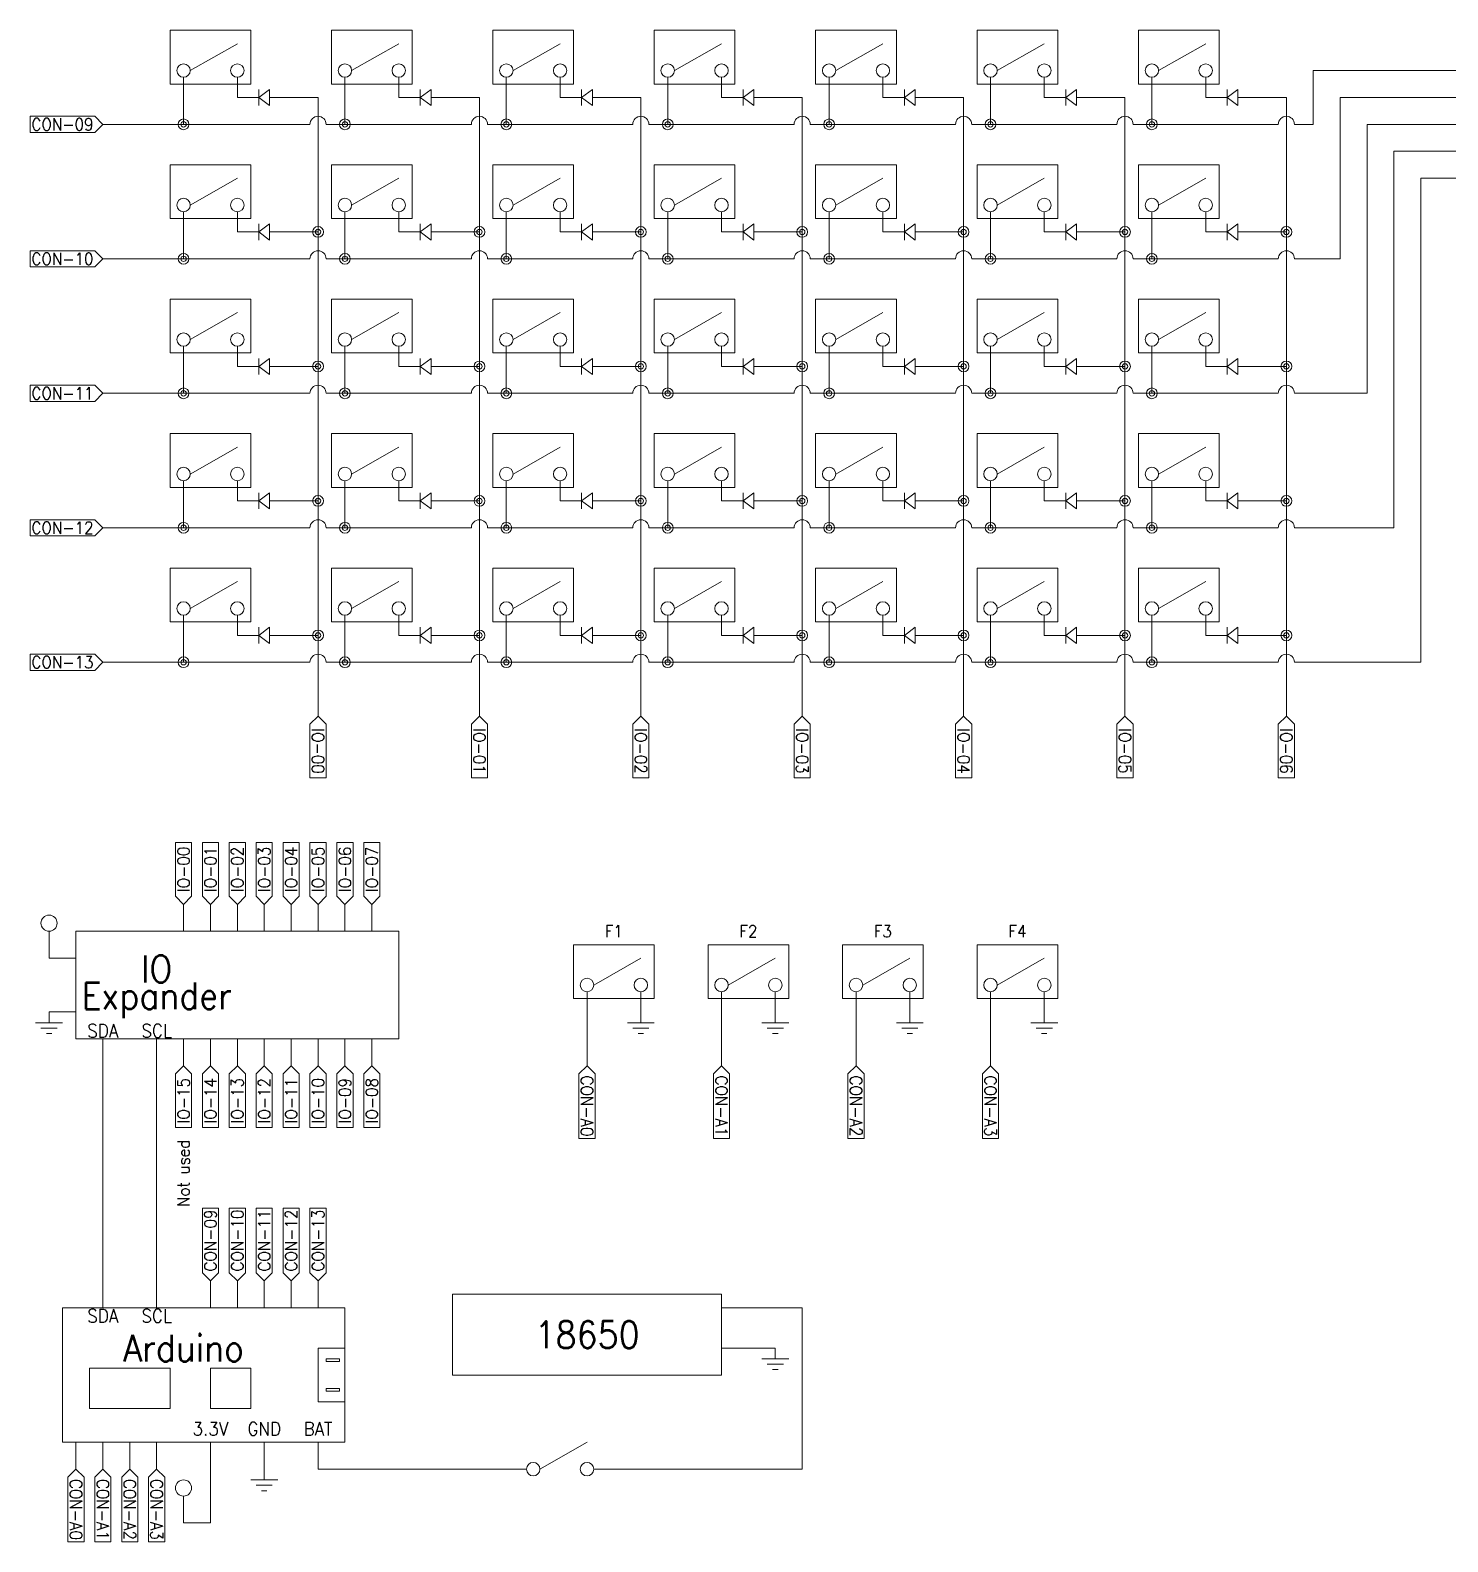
# Model space of a CAD drawing. Header units: millimetres. Extents: x 283 to 1343, y -247 to 315.
# Drawn here: x 283 to 810, y -247 to 315 of the extents above; entities that cross this region are included whole.
import ezdxf
from ezdxf.enums import TextEntityAlignment as Align

# ---------------------------------------------------------------- set-up
doc = ezdxf.new("R2010")
doc.units = ezdxf.units.MM
doc.layers.get('0').update_dxf_attribs({"lineweight": 0})
for name, color, linetype, lineweight, true_color in [('cut', 18, 'Continuous', 0, 0x000000), ('engrave', 3, 'Continuous', 0, 0x00ff00), ('text', 5, 'Continuous', 0, 0x0000ff), ('Wires', 6, 'Continuous', 0, 0xff00ff)]:
    doc.layers.add(name, color=color, linetype=linetype, lineweight=lineweight, true_color=true_color)
doc.styles.add('textstyle11', font='standard')
doc.styles.add('textstyle12', font='standard')
doc.styles.add('textstyle13', font='Standard')
doc.styles.add('textstyle14', font='Standard')
doc.styles.add('textstyle15', font='Standard')
doc.styles.add('textstyle16', font='Standard')
doc.styles.add('textstyle17', font='Standard')
doc.styles.add('textstyle18', font='Standard')
doc.styles.add('textstyle19', font='Standard')
doc.styles.add('textstyle20', font='Standard')
doc.styles.add('textstyle21', font='Standard')
doc.styles.add('textstyle22', font='Standard')
doc.styles.add('textstyle23', font='Standard')
doc.styles.add('textstyle24', font='Standard')
doc.styles.add('textstyle25', font='Standard')
doc.styles.add('textstyle26', font='Standard')
doc.styles.add('textstyle27', font='Standard')
doc.styles.add('textstyle28', font='Standard')
doc.styles.add('textstyle29', font='Standard')
doc.styles.add('textstyle30', font='Standard')
doc.styles.add('textstyle31', font='Standard')
doc.styles.add('textstyle32', font='Standard')
doc.styles.add('textstyle33', font='Standard')
doc.styles.add('textstyle34', font='Standard')
doc.styles.add('textstyle35', font='Standard')
doc.styles.add('textstyle36', font='Standard')
doc.styles.add('textstyle37', font='Standard')
doc.styles.add('textstyle38', font='Standard')
doc.styles.add('textstyle39', font='Standard')
doc.styles.add('textstyle40', font='Standard')
doc.styles.add('textstyle41', font='Standard')
doc.styles.add('textstyle42', font='Standard')
doc.styles.add('textstyle43', font='Standard')
doc.styles.add('textstyle44', font='Standard')
doc.styles.add('textstyle45', font='Standard')
doc.styles.add('textstyle46', font='Standard')
doc.styles.add('textstyle55', font='Standard')
doc.styles.add('textstyle56', font='Standard')
doc.styles.add('textstyle57', font='Standard')
doc.styles.add('textstyle58', font='Standard')
doc.styles.add('textstyle59', font='Standard')
doc.styles.add('textstyle60', font='Standard')
doc.styles.add('textstyle61', font='Standard')
doc.styles.add('textstyle62', font='Standard')
doc.styles.add('textstyle63', font='Standard')
doc.styles.add('textstyle64', font='Standard')
doc.styles.add('textstyle65', font='Standard')
doc.styles.add('textstyle66', font='Standard')
doc.styles.add('textstyle67', font='Standard')
doc.styles.add('textstyle68', font='Standard')
doc.styles.add('textstyle69', font='Standard')
doc.styles.add('textstyle70', font='Standard')
doc.styles.add('textstyle71', font='Standard')
doc.styles.add('textstyle72', font='Standard')
doc.styles.add('textstyle73', font='Standard')
doc.styles.add('textstyle74', font='Standard')
doc.styles.add('textstyle75', font='Standard')
doc.styles.add('textstyle76', font='Standard')
doc.styles.add('textstyle77', font='Standard')

# ---------------------------------------------------------------- blocks, each defined once
blk = doc.blocks.new('GND')
for p, q in [((0, 0), (0, -4)), ((-5, -4), (5, -4)), ((3, -6), (-3, -6)), ((-1, -8), (1, -8))]:
    blk.add_line(p, q)
for tag, style, p in [('PN', 'textstyle11', (0.15, -12.64)), ('DESC1', 'textstyle12', (0.25, -16.62))]:
    blk.add_attdef(tag, text='', height=2.54, dxfattribs=dict(style=style)).set_placement(p, align=Align.CENTER)

msp = doc.modelspace()

# ---------------------------------------------------------------- linework, layer by layer
for p, q in [((342.5, 300), (360, 310)), ((402.5, 300), (420, 310)), ((462.5, 300), (480, 310)), ((522.5, 300), (540, 310)), ((582.5, 300), (600, 310)), ((642.5, 300), (660, 310)), ((702.5, 300), (720, 310)), ((307, 283), (283, 283)), ((283, 277), (283, 283)), ((310, 280), (307, 283)), ((307, 277), (283, 277)), ((310, 280), (307, 277)), ((320, 280), (310, 280)), ((342.5, 250), (360, 260)), ((402.5, 250), (420, 260)), ((462.5, 250), (480, 260)), ((522.5, 250), (540, 260)), ((582.5, 250), (600, 260)), ((642.5, 250), (660, 260)), ((702.5, 250), (720, 260)), ((307, 233), (283, 233)), ((283, 227), (283, 233)), ((310, 230), (307, 233)), ((307, 227), (283, 227)), ((310, 230), (307, 227)), ((320, 230), (310, 230)), ((342.5, 200), (360, 210)), ((402.5, 200), (420, 210)), ((462.5, 200), (480, 210)), ((522.5, 200), (540, 210)), ((582.5, 200), (600, 210)), ((642.5, 200), (660, 210)), ((702.5, 200), (720, 210)), ((307, 183), (283, 183)), ((283, 177), (283, 183)), ((310, 180), (307, 183)), ((310, 180), (307, 177)), ((320, 180), (310, 180)), ((307, 177), (283, 177)), ((342.5, 150), (360, 160)), ((402.5, 150), (420, 160)), ((462.5, 150), (480, 160)), ((522.5, 150), (540, 160)), ((582.5, 150), (600, 160)), ((642.5, 150), (660, 160)), ((702.5, 150), (720, 160)), ((307, 133), (283, 133)), ((283, 127), (283, 133)), ((310, 130), (307, 133)), ((310, 130), (307, 127)), ((320, 130), (310, 130)), ((307, 127), (283, 127)), ((342.5, 100), (360, 110)), ((402.5, 100), (420, 110)), ((462.5, 100), (480, 110)), ((522.5, 100), (540, 110)), ((582.5, 100), (600, 110)), ((642.5, 100), (660, 110)), ((702.5, 100), (720, 110)), ((307, 83), (283, 83)), ((283, 77), (283, 83)), ((310, 80), (307, 83)), ((310, 80), (307, 77)), ((320, 80), (310, 80)), ((307, 77), (283, 77)), ((390, 70), (390, 60)), ((450, 70), (450, 60)), ((510, 70), (510, 60)), ((570, 70), (570, 60)), ((630, 70), (630, 60)), ((690, 70), (690, 60)), ((750, 70), (750, 60)), ((390, 60), (387, 57)), ((387, 57), (387, 37)), ((390, 60), (393, 57)), ((393, 57), (393, 37)), ((450, 60), (447, 57)), ((447, 57), (447, 37)), ((450, 60), (453, 57)), ((453, 57), (453, 37)), ((510, 60), (507, 57)), ((507, 57), (507, 37)), ((510, 60), (513, 57)), ((513, 57), (513, 37)), ((570, 60), (567, 57)), ((567, 57), (567, 37)), ((570, 60), (573, 57)), ((573, 57), (573, 37)), ((630, 60), (627, 57)), ((627, 57), (627, 37)), ((630, 60), (633, 57)), ((633, 57), (633, 37)), ((690, 60), (687, 57)), ((687, 57), (687, 37)), ((690, 60), (693, 57)), ((693, 57), (693, 37)), ((750, 60), (747, 57)), ((747, 57), (747, 37)), ((750, 60), (753, 57)), ((753, 57), (753, 37)), ((393, 37), (387, 37)), ((453, 37), (447, 37)), ((513, 37), (507, 37)), ((573, 37), (567, 37)), ((633, 37), (627, 37)), ((693, 37), (687, 37)), ((753, 37), (747, 37)), ((337, -7), (337, 13)), ((337, 13), (343, 13)), ((343, -7), (343, 13)), ((347, -7), (347, 13)), ((347, 13), (353, 13)), ((353, -7), (353, 13)), ((357, -7), (357, 13)), ((357, 13), (363, 13)), ((363, -7), (363, 13)), ((367, -7), (367, 13)), ((367, 13), (373, 13)), ((373, -7), (373, 13)), ((377, -7), (377, 13)), ((377, 13), (383, 13)), ((383, -7), (383, 13)), ((387, -7), (387, 13)), ((387, 13), (393, 13)), ((393, -7), (393, 13)), ((397, -7), (397, 13)), ((397, 13), (403, 13)), ((403, -7), (403, 13)), ((407, -7), (407, 13)), ((407, 13), (413, 13)), ((413, -7), (413, 13)), ((340, -10), (337, -7)), ((340, -10), (343, -7)), ((340, -20), (340, -10)), ((350, -10), (347, -7)), ((350, -10), (353, -7)), ((350, -20), (350, -10)), ((360, -10), (357, -7)), ((360, -10), (363, -7)), ((360, -20), (360, -10)), ((370, -10), (367, -7)), ((370, -10), (373, -7)), ((370, -20), (370, -10)), ((380, -10), (377, -7)), ((380, -10), (383, -7)), ((380, -20), (380, -10)), ((390, -10), (387, -7)), ((390, -10), (393, -7)), ((390, -20), (390, -10)), ((400, -10), (397, -7)), ((400, -10), (403, -7)), ((400, -20), (400, -10)), ((410, -10), (407, -7)), ((410, -10), (413, -7)), ((410, -20), (410, -10)), ((290, -30), (290, -20)), ((420, -20), (300, -20)), ((300, -20), (300, -60)), ((420, -60), (420, -20)), ((492.5, -40), (510, -30)), ((542.5, -40), (560, -30)), ((592.5, -40), (610, -30)), ((642.5, -40), (660, -30)), ((300, -60), (420, -60)), ((340, -60), (340, -70)), ((350, -60), (350, -70)), ((360, -60), (360, -70)), ((370, -60), (370, -70)), ((380, -60), (380, -70)), ((390, -60), (390, -70)), ((400, -60), (400, -70)), ((410, -60), (410, -70)), ((490, -60), (490, -70)), ((540, -60), (540, -70)), ((590, -60), (590, -70)), ((640, -60), (640, -70)), ((340, -70), (337, -73)), ((337, -73), (337, -93)), ((340, -70), (343, -73)), ((343, -73), (343, -93)), ((350, -70), (347, -73)), ((347, -73), (347, -93)), ((350, -70), (353, -73)), ((353, -73), (353, -93)), ((360, -70), (357, -73)), ((357, -73), (357, -93)), ((360, -70), (363, -73)), ((363, -73), (363, -93)), ((370, -70), (367, -73)), ((367, -73), (367, -93)), ((370, -70), (373, -73)), ((373, -73), (373, -93)), ((380, -70), (377, -73)), ((377, -73), (377, -93)), ((380, -70), (383, -73)), ((383, -73), (383, -93)), ((390, -70), (387, -73)), ((387, -73), (387, -93)), ((390, -70), (393, -73)), ((393, -73), (393, -93)), ((400, -70), (397, -73)), ((397, -73), (397, -93)), ((400, -70), (403, -73)), ((403, -73), (403, -93)), ((410, -70), (407, -73)), ((407, -73), (407, -93)), ((410, -70), (413, -73)), ((413, -73), (413, -93)), ((490, -70), (487, -73)), ((487, -73), (487, -97)), ((490, -70), (493, -73)), ((493, -73), (493, -97)), ((540, -70), (537, -73)), ((537, -73), (537, -97)), ((540, -70), (543, -73)), ((543, -73), (543, -97)), ((590, -70), (587, -73)), ((587, -73), (587, -97)), ((590, -70), (593, -73)), ((593, -73), (593, -97)), ((640, -70), (637, -73)), ((637, -73), (637, -97)), ((640, -70), (643, -73)), ((643, -73), (643, -97)), ((343, -93), (337, -93)), ((353, -93), (347, -93)), ((363, -93), (357, -93)), ((373, -93), (367, -93)), ((383, -93), (377, -93)), ((393, -93), (387, -93)), ((403, -93), (397, -93)), ((413, -93), (407, -93)), ((493, -97), (487, -97)), ((543, -97), (537, -97)), ((593, -97), (587, -97)), ((643, -97), (637, -97)), ((347, -147), (347, -123)), ((347, -123), (353, -123)), ((353, -147), (353, -123)), ((357, -147), (357, -123)), ((357, -123), (363, -123)), ((363, -147), (363, -123)), ((367, -147), (367, -123)), ((367, -123), (373, -123)), ((373, -147), (373, -123)), ((377, -147), (377, -123)), ((377, -123), (383, -123)), ((383, -147), (383, -123)), ((387, -147), (387, -123)), ((387, -123), (393, -123)), ((393, -147), (393, -123)), ((350, -150), (347, -147)), ((350, -150), (353, -147)), ((350, -160), (350, -150)), ((360, -150), (357, -147)), ((360, -150), (363, -147)), ((360, -160), (360, -150)), ((370, -150), (367, -147)), ((370, -150), (373, -147)), ((370, -160), (370, -150)), ((380, -150), (377, -147)), ((380, -150), (383, -147)), ((380, -160), (380, -150)), ((390, -150), (387, -147)), ((390, -150), (393, -147)), ((390, -160), (390, -150)), ((540, -155), (440, -155)), ((440, -155), (440, -185)), ((540, -155), (540, -185)), ((400, -160), (295, -160)), ((295, -160), (295, -210)), ((400, -210), (400, -160)), ((400, -175), (390, -175)), ((390, -175), (390, -195)), ((398, -179), (393, -179)), ((393, -179), (393, -180)), ((398, -180), (398, -179)), ((335, -182.5), (305, -182.5)), ((305, -182.5), (305, -197.5)), ((335, -197.5), (335, -182.5)), ((350, -182.5), (365, -182.5)), ((350, -197.5), (350, -182.5)), ((365, -182.5), (365, -197.5)), ((393, -180), (398, -180)), ((540, -185), (440, -185)), ((393, -191), (393, -190)), ((393, -190), (398, -190)), ((398, -191), (393, -191)), ((398, -190), (398, -191)), ((390, -195), (400, -195)), ((305, -197.5), (335, -197.5)), ((365, -197.5), (350, -197.5)), ((295, -210), (400, -210)), ((300, -210), (300, -220)), ((310, -210), (310, -220)), ((320, -210), (320, -220)), ((330, -210), (330, -220)), ((472.5, -220), (490, -210)), ((300, -220), (297, -223)), ((297, -223), (297, -247)), ((300, -220), (303, -223)), ((303, -223), (303, -247)), ((310, -220), (307, -223)), ((307, -223), (307, -247)), ((310, -220), (313, -223)), ((313, -223), (313, -247)), ((320, -220), (317, -223)), ((317, -223), (317, -247)), ((320, -220), (323, -223)), ((323, -223), (323, -247)), ((330, -220), (327, -223)), ((327, -223), (327, -247)), ((330, -220), (333, -223)), ((333, -223), (333, -247)), ((340, -240), (340, -230)), ((303, -247), (297, -247)), ((313, -247), (307, -247)), ((323, -247), (317, -247)), ((333, -247), (327, -247))]:
    msp.add_line(p, q)
for centre, radius in [((340, 300), 2.5), ((360, 300), 2.5), ((400, 300), 2.5), ((420, 300), 2.5), ((460, 300), 2.5), ((480, 300), 2.5), ((520, 300), 2.5), ((540, 300), 2.5), ((580, 300), 2.5), ((600, 300), 2.5), ((640, 300), 2.5), ((660, 300), 2.5), ((700, 300), 2.5), ((720, 300), 2.5), ((340, 250), 2.5), ((360, 250), 2.5), ((400, 250), 2.5), ((420, 250), 2.5), ((460, 250), 2.5), ((480, 250), 2.5), ((520, 250), 2.5), ((540, 250), 2.5), ((580, 250), 2.5), ((600, 250), 2.5), ((640, 250), 2.5), ((660, 250), 2.5), ((700, 250), 2.5), ((720, 250), 2.5), ((340, 200), 2.5), ((360, 200), 2.5), ((400, 200), 2.5), ((420, 200), 2.5), ((460, 200), 2.5), ((480, 200), 2.5), ((520, 200), 2.5), ((540, 200), 2.5), ((580, 200), 2.5), ((600, 200), 2.5), ((640, 200), 2.5), ((660, 200), 2.5), ((700, 200), 2.5), ((720, 200), 2.5), ((340, 150), 2.5), ((360, 150), 2.5), ((400, 150), 2.5), ((420, 150), 2.5), ((460, 150), 2.5), ((480, 150), 2.5), ((520, 150), 2.5), ((540, 150), 2.5), ((580, 150), 2.5), ((600, 150), 2.5), ((640, 150), 2.5), ((660, 150), 2.5), ((700, 150), 2.5), ((720, 150), 2.5), ((340, 100), 2.5), ((360, 100), 2.5), ((400, 100), 2.5), ((420, 100), 2.5), ((460, 100), 2.5), ((480, 100), 2.5), ((520, 100), 2.5), ((540, 100), 2.5), ((580, 100), 2.5), ((600, 100), 2.5), ((640, 100), 2.5), ((660, 100), 2.5), ((700, 100), 2.5), ((720, 100), 2.5), ((290, -17), 3), ((490, -40), 2.5), ((510, -40), 2.5), ((540, -40), 2.5), ((560, -40), 2.5), ((590, -40), 2.5), ((610, -40), 2.5), ((640, -40), 2.5), ((660, -40), 2.5), ((470, -220), 2.5), ((490, -220), 2.5), ((340, -227), 3)]:
    msp.add_circle(centre, radius)
at = {"layer": 'cut'}
for p, q in [((372, 293), (368, 290)), ((368, 287), (368, 293)), ((372, 287), (372, 293)), ((432, 293), (428, 290)), ((428, 287), (428, 293)), ((432, 287), (432, 293)), ((492, 293), (488, 290)), ((488, 287), (488, 293)), ((492, 287), (492, 293)), ((552, 293), (548, 290)), ((548, 287), (548, 293)), ((552, 287), (552, 293)), ((612, 293), (608, 290)), ((608, 287), (608, 293)), ((612, 287), (612, 293)), ((672, 293), (668, 290)), ((668, 287), (668, 293)), ((672, 287), (672, 293)), ((732, 293), (728, 290)), ((728, 287), (728, 293)), ((732, 287), (732, 293)), ((360, 290), (368, 290)), ((368, 290), (372, 287)), ((372, 290), (380, 290)), ((420, 290), (428, 290)), ((428, 290), (432, 287)), ((432, 290), (440, 290)), ((480, 290), (488, 290)), ((488, 290), (492, 287)), ((492, 290), (500, 290)), ((540, 290), (548, 290)), ((548, 290), (552, 287)), ((552, 290), (560, 290)), ((600, 290), (608, 290)), ((608, 290), (612, 287)), ((612, 290), (620, 290)), ((660, 290), (668, 290)), ((668, 290), (672, 287)), ((672, 290), (680, 290)), ((720, 290), (728, 290)), ((728, 290), (732, 287)), ((732, 290), (740, 290)), ((372, 243), (368, 240)), ((368, 237), (368, 243)), ((372, 237), (372, 243)), ((432, 243), (428, 240)), ((428, 237), (428, 243)), ((432, 237), (432, 243)), ((492, 243), (488, 240)), ((488, 237), (488, 243)), ((492, 237), (492, 243)), ((552, 243), (548, 240)), ((548, 237), (548, 243)), ((552, 237), (552, 243)), ((612, 243), (608, 240)), ((608, 237), (608, 243)), ((612, 237), (612, 243)), ((672, 243), (668, 240)), ((668, 237), (668, 243)), ((672, 237), (672, 243)), ((732, 243), (728, 240)), ((728, 237), (728, 243)), ((732, 237), (732, 243)), ((360, 240), (368, 240)), ((368, 240), (372, 237)), ((372, 240), (380, 240)), ((420, 240), (428, 240)), ((428, 240), (432, 237)), ((432, 240), (440, 240)), ((480, 240), (488, 240)), ((488, 240), (492, 237)), ((492, 240), (500, 240)), ((540, 240), (548, 240)), ((548, 240), (552, 237)), ((552, 240), (560, 240)), ((600, 240), (608, 240)), ((608, 240), (612, 237)), ((612, 240), (620, 240)), ((660, 240), (668, 240)), ((668, 240), (672, 237)), ((672, 240), (680, 240)), ((720, 240), (728, 240)), ((728, 240), (732, 237)), ((732, 240), (740, 240)), ((372, 193), (368, 190)), ((368, 187), (368, 193)), ((372, 187), (372, 193)), ((432, 193), (428, 190)), ((428, 187), (428, 193)), ((432, 187), (432, 193)), ((492, 193), (488, 190)), ((488, 187), (488, 193)), ((492, 187), (492, 193)), ((552, 193), (548, 190)), ((548, 187), (548, 193)), ((552, 187), (552, 193)), ((612, 193), (608, 190)), ((608, 187), (608, 193)), ((612, 187), (612, 193)), ((672, 193), (668, 190)), ((668, 187), (668, 193)), ((672, 187), (672, 193)), ((732, 193), (728, 190)), ((728, 187), (728, 193)), ((732, 187), (732, 193)), ((360, 190), (368, 190)), ((368, 190), (372, 187)), ((372, 190), (380, 190)), ((420, 190), (428, 190)), ((428, 190), (432, 187)), ((432, 190), (440, 190)), ((480, 190), (488, 190)), ((488, 190), (492, 187)), ((492, 190), (500, 190)), ((540, 190), (548, 190)), ((548, 190), (552, 187)), ((552, 190), (560, 190)), ((600, 190), (608, 190)), ((608, 190), (612, 187)), ((612, 190), (620, 190)), ((660, 190), (668, 190)), ((668, 190), (672, 187)), ((672, 190), (680, 190)), ((720, 190), (728, 190)), ((728, 190), (732, 187)), ((732, 190), (740, 190)), ((372, 143), (368, 140)), ((368, 137), (368, 143)), ((372, 137), (372, 143)), ((432, 143), (428, 140)), ((428, 137), (428, 143)), ((432, 137), (432, 143)), ((492, 143), (488, 140)), ((488, 137), (488, 143)), ((492, 137), (492, 143)), ((552, 143), (548, 140)), ((548, 137), (548, 143)), ((552, 137), (552, 143)), ((612, 143), (608, 140)), ((608, 137), (608, 143)), ((612, 137), (612, 143)), ((672, 143), (668, 140)), ((668, 137), (668, 143)), ((672, 137), (672, 143)), ((732, 143), (728, 140)), ((728, 137), (728, 143)), ((732, 137), (732, 143)), ((360, 140), (368, 140)), ((368, 140), (372, 137)), ((372, 140), (380, 140)), ((420, 140), (428, 140)), ((428, 140), (432, 137)), ((432, 140), (440, 140)), ((480, 140), (488, 140)), ((488, 140), (492, 137)), ((492, 140), (500, 140)), ((540, 140), (548, 140)), ((548, 140), (552, 137)), ((552, 140), (560, 140)), ((600, 140), (608, 140)), ((608, 140), (612, 137)), ((612, 140), (620, 140)), ((660, 140), (668, 140)), ((668, 140), (672, 137)), ((672, 140), (680, 140)), ((720, 140), (728, 140)), ((728, 140), (732, 137)), ((732, 140), (740, 140)), ((360, 90), (368, 90)), ((372, 93), (368, 90)), ((368, 87), (368, 93)), ((368, 90), (372, 87)), ((372, 87), (372, 93)), ((372, 90), (380, 90)), ((420, 90), (428, 90)), ((432, 93), (428, 90)), ((428, 87), (428, 93)), ((428, 90), (432, 87)), ((432, 87), (432, 93)), ((432, 90), (440, 90)), ((480, 90), (488, 90)), ((492, 93), (488, 90)), ((488, 87), (488, 93)), ((488, 90), (492, 87)), ((492, 87), (492, 93)), ((492, 90), (500, 90)), ((540, 90), (548, 90)), ((552, 93), (548, 90)), ((548, 87), (548, 93)), ((548, 90), (552, 87)), ((552, 87), (552, 93)), ((552, 90), (560, 90)), ((600, 90), (608, 90)), ((612, 93), (608, 90)), ((608, 87), (608, 93)), ((608, 90), (612, 87)), ((612, 87), (612, 93)), ((612, 90), (620, 90)), ((660, 90), (668, 90)), ((672, 93), (668, 90)), ((668, 87), (668, 93)), ((668, 90), (672, 87)), ((672, 87), (672, 93)), ((672, 90), (680, 90)), ((720, 90), (728, 90)), ((732, 93), (728, 90)), ((728, 87), (728, 93)), ((728, 90), (732, 87)), ((732, 87), (732, 93)), ((732, 90), (740, 90))]:
    msp.add_line(p, q, dxfattribs=at)
at = {"layer": 'engrave'}
for p, q in [((365, 315), (335, 315)), ((335, 315), (335, 295)), ((365, 295), (365, 315)), ((425, 315), (395, 315)), ((395, 315), (395, 295)), ((425, 295), (425, 315)), ((485, 315), (455, 315)), ((455, 315), (455, 295)), ((485, 295), (485, 315)), ((545, 315), (515, 315)), ((515, 315), (515, 295)), ((545, 295), (545, 315)), ((605, 315), (575, 315)), ((575, 315), (575, 295)), ((605, 295), (605, 315)), ((665, 315), (635, 315)), ((635, 315), (635, 295)), ((665, 295), (665, 315)), ((725, 315), (695, 315)), ((695, 315), (695, 295)), ((725, 295), (725, 315)), ((335, 295), (365, 295)), ((395, 295), (425, 295)), ((455, 295), (485, 295)), ((515, 295), (545, 295)), ((575, 295), (605, 295)), ((635, 295), (665, 295)), ((695, 295), (725, 295)), ((365, 265), (335, 265)), ((335, 265), (335, 245)), ((365, 245), (365, 265)), ((425, 265), (395, 265)), ((395, 265), (395, 245)), ((425, 245), (425, 265)), ((485, 265), (455, 265)), ((455, 265), (455, 245)), ((485, 245), (485, 265)), ((545, 265), (515, 265)), ((515, 265), (515, 245)), ((545, 245), (545, 265)), ((605, 265), (575, 265)), ((575, 265), (575, 245)), ((605, 245), (605, 265)), ((665, 265), (635, 265)), ((635, 265), (635, 245)), ((665, 245), (665, 265)), ((725, 265), (695, 265)), ((695, 265), (695, 245)), ((725, 245), (725, 265)), ((335, 245), (365, 245)), ((395, 245), (425, 245)), ((455, 245), (485, 245)), ((515, 245), (545, 245)), ((575, 245), (605, 245)), ((635, 245), (665, 245)), ((695, 245), (725, 245)), ((365, 215), (335, 215)), ((335, 215), (335, 195)), ((365, 195), (365, 215)), ((425, 215), (395, 215)), ((395, 215), (395, 195)), ((425, 195), (425, 215)), ((485, 215), (455, 215)), ((455, 215), (455, 195)), ((485, 195), (485, 215)), ((545, 215), (515, 215)), ((515, 215), (515, 195)), ((545, 195), (545, 215)), ((605, 215), (575, 215)), ((575, 215), (575, 195)), ((605, 195), (605, 215)), ((665, 215), (635, 215)), ((635, 215), (635, 195)), ((665, 195), (665, 215)), ((725, 215), (695, 215)), ((695, 215), (695, 195)), ((725, 195), (725, 215)), ((335, 195), (365, 195)), ((395, 195), (425, 195)), ((455, 195), (485, 195)), ((515, 195), (545, 195)), ((575, 195), (605, 195)), ((635, 195), (665, 195)), ((695, 195), (725, 195)), ((365, 165), (335, 165)), ((335, 165), (335, 145)), ((365, 145), (365, 165)), ((425, 165), (395, 165)), ((395, 165), (395, 145)), ((425, 145), (425, 165)), ((485, 165), (455, 165)), ((455, 165), (455, 145)), ((485, 145), (485, 165)), ((545, 165), (515, 165)), ((515, 165), (515, 145)), ((545, 145), (545, 165)), ((605, 165), (575, 165)), ((575, 165), (575, 145)), ((605, 145), (605, 165)), ((665, 165), (635, 165)), ((635, 165), (635, 145)), ((665, 145), (665, 165)), ((725, 165), (695, 165)), ((695, 165), (695, 145)), ((725, 145), (725, 165)), ((335, 145), (365, 145)), ((395, 145), (425, 145)), ((455, 145), (485, 145)), ((515, 145), (545, 145)), ((575, 145), (605, 145)), ((635, 145), (665, 145)), ((695, 145), (725, 145)), ((365, 115), (335, 115)), ((335, 115), (335, 95)), ((365, 95), (365, 115)), ((425, 115), (395, 115)), ((395, 115), (395, 95)), ((425, 95), (425, 115)), ((485, 115), (455, 115)), ((455, 115), (455, 95)), ((485, 95), (485, 115)), ((545, 115), (515, 115)), ((515, 115), (515, 95)), ((545, 95), (545, 115)), ((605, 115), (575, 115)), ((575, 115), (575, 95)), ((605, 95), (605, 115)), ((665, 115), (635, 115)), ((635, 115), (635, 95)), ((665, 95), (665, 115)), ((725, 115), (695, 115)), ((695, 115), (695, 95)), ((725, 95), (725, 115)), ((335, 95), (365, 95)), ((395, 95), (425, 95)), ((455, 95), (485, 95)), ((515, 95), (545, 95)), ((575, 95), (605, 95)), ((635, 95), (665, 95)), ((695, 95), (725, 95)), ((515, -25), (485, -25)), ((485, -25), (485, -45)), ((515, -45), (515, -25)), ((565, -25), (535, -25)), ((535, -25), (535, -45)), ((565, -45), (565, -25)), ((615, -25), (585, -25)), ((585, -25), (585, -45)), ((615, -45), (615, -25)), ((665, -25), (635, -25)), ((635, -25), (635, -45)), ((665, -45), (665, -25)), ((485, -45), (515, -45)), ((535, -45), (565, -45)), ((585, -45), (615, -45)), ((635, -45), (665, -45))]:
    msp.add_line(p, q, dxfattribs=at)
at = {"layer": 'Wires'}
for p, q in [((760, 280), (760, 300)), ((760, 300), (860, 300)), ((340, 297.5), (340, 280)), ((360, 297.5), (360, 290)), ((400, 297.5), (400, 280)), ((420, 297.5), (420, 290)), ((460, 297.5), (460, 280)), ((480, 297.5), (480, 290)), ((520, 297.5), (520, 280)), ((540, 297.5), (540, 290)), ((580, 297.5), (580, 280)), ((600, 297.5), (600, 290)), ((640, 297.5), (640, 280)), ((660, 297.5), (660, 290)), ((700, 297.5), (700, 280)), ((720, 297.5), (720, 290)), ((390, 290), (380, 290)), ((390, 290), (390, 240)), ((450, 290), (440, 290)), ((450, 290), (450, 240)), ((510, 290), (500, 290)), ((510, 290), (510, 240)), ((570, 290), (560, 290)), ((570, 290), (570, 240)), ((630, 290), (620, 290)), ((630, 290), (630, 240)), ((690, 290), (680, 290)), ((690, 290), (690, 240)), ((750, 290), (740, 290)), ((750, 290), (750, 240)), ((770, 290), (850, 290)), ((770, 290), (770, 230)), ((340, 280), (320, 280)), ((340, 280), (387, 280)), ((393, 280), (400, 280)), ((400, 280), (447, 280)), ((453, 280), (460, 280)), ((460, 280), (507, 280)), ((513, 280), (520, 280)), ((520, 280), (567, 280)), ((573, 280), (580, 280)), ((580, 280), (627, 280)), ((633, 280), (640, 280)), ((640, 280), (687, 280)), ((693, 280), (700, 280)), ((700, 280), (747, 280)), ((753, 280), (760, 280)), ((780, 280), (840, 280)), ((780, 280), (780, 180)), ((830, 270), (790, 270)), ((790, 270), (790, 130)), ((800, 260), (820, 260)), ((800, 260), (800, 80)), ((340, 247.5), (340, 230)), ((360, 247.5), (360, 240)), ((400, 247.5), (400, 230)), ((420, 247.5), (420, 240)), ((460, 247.5), (460, 230)), ((480, 247.5), (480, 240)), ((520, 247.5), (520, 230)), ((540, 247.5), (540, 240)), ((580, 247.5), (580, 230)), ((600, 247.5), (600, 240)), ((640, 247.5), (640, 230)), ((660, 247.5), (660, 240)), ((700, 247.5), (700, 230)), ((720, 247.5), (720, 240)), ((390, 240), (380, 240)), ((390, 240), (390, 190)), ((450, 240), (440, 240)), ((450, 240), (450, 190)), ((510, 240), (500, 240)), ((510, 240), (510, 190)), ((570, 240), (560, 240)), ((570, 240), (570, 190)), ((630, 240), (620, 240)), ((630, 240), (630, 190)), ((690, 240), (680, 240)), ((690, 240), (690, 190)), ((750, 240), (740, 240)), ((750, 240), (750, 190)), ((340, 230), (320, 230)), ((340, 230), (387, 230)), ((393, 230), (400, 230)), ((400, 230), (447, 230)), ((453, 230), (460, 230)), ((460, 230), (507, 230)), ((513, 230), (520, 230)), ((520, 230), (567, 230)), ((573, 230), (580, 230)), ((580, 230), (627, 230)), ((633, 230), (640, 230)), ((640, 230), (687, 230)), ((693, 230), (700, 230)), ((700, 230), (747, 230)), ((753, 230), (770, 230)), ((340, 197.5), (340, 180)), ((360, 197.5), (360, 190)), ((400, 197.5), (400, 180)), ((420, 197.5), (420, 190)), ((460, 197.5), (460, 180)), ((480, 197.5), (480, 190)), ((520, 197.5), (520, 180)), ((540, 197.5), (540, 190)), ((580, 197.5), (580, 180)), ((600, 197.5), (600, 190)), ((640, 197.5), (640, 180)), ((660, 197.5), (660, 190)), ((700, 197.5), (700, 180)), ((720, 197.5), (720, 190)), ((390, 190), (380, 190)), ((390, 190), (390, 140)), ((450, 190), (440, 190)), ((450, 190), (450, 140)), ((510, 190), (500, 190)), ((510, 190), (510, 140)), ((570, 190), (560, 190)), ((570, 190), (570, 140)), ((630, 190), (620, 190)), ((630, 190), (630, 140)), ((690, 190), (680, 190)), ((690, 190), (690, 140)), ((750, 190), (740, 190)), ((750, 190), (750, 140)), ((340, 180), (320, 180)), ((340, 180), (387, 180)), ((393, 180), (400, 180)), ((400, 180), (447, 180)), ((453, 180), (460, 180)), ((460, 180), (507, 180)), ((513, 180), (520, 180)), ((520, 180), (567, 180)), ((573, 180), (580, 180)), ((580, 180), (627, 180)), ((633, 180), (640, 180)), ((640, 180), (687, 180)), ((693, 180), (700, 180)), ((700, 180), (747, 180)), ((753, 180), (780, 180)), ((340, 147.5), (340, 130)), ((360, 147.5), (360, 140)), ((400, 147.5), (400, 130)), ((420, 147.5), (420, 140)), ((460, 147.5), (460, 130)), ((480, 147.5), (480, 140)), ((520, 147.5), (520, 130)), ((540, 147.5), (540, 140)), ((580, 147.5), (580, 130)), ((600, 147.5), (600, 140)), ((640, 147.5), (640, 130)), ((660, 147.5), (660, 140)), ((700, 147.5), (700, 130)), ((720, 147.5), (720, 140)), ((390, 140), (380, 140)), ((390, 140), (390, 90)), ((450, 140), (440, 140)), ((450, 140), (450, 90)), ((510, 140), (500, 140)), ((510, 140), (510, 90)), ((570, 140), (560, 140)), ((570, 140), (570, 90)), ((630, 140), (620, 140)), ((630, 140), (630, 90)), ((690, 140), (680, 140)), ((690, 140), (690, 90)), ((750, 140), (740, 140)), ((750, 140), (750, 90)), ((340, 130), (320, 130)), ((340, 130), (387, 130)), ((393, 130), (400, 130)), ((400, 130), (447, 130)), ((453, 130), (460, 130)), ((460, 130), (507, 130)), ((513, 130), (520, 130)), ((520, 130), (567, 130)), ((573, 130), (580, 130)), ((580, 130), (627, 130)), ((633, 130), (640, 130)), ((640, 130), (687, 130)), ((693, 130), (700, 130)), ((700, 130), (747, 130)), ((753, 130), (790, 130)), ((340, 97.5), (340, 80)), ((360, 97.5), (360, 90)), ((400, 97.5), (400, 80)), ((420, 97.5), (420, 90)), ((460, 97.5), (460, 80)), ((480, 97.5), (480, 90)), ((520, 97.5), (520, 80)), ((540, 97.5), (540, 90)), ((580, 97.5), (580, 80)), ((600, 97.5), (600, 90)), ((640, 97.5), (640, 80)), ((660, 97.5), (660, 90)), ((700, 97.5), (700, 80)), ((720, 97.5), (720, 90)), ((390, 90), (380, 90)), ((390, 90), (390, 70)), ((450, 90), (440, 90)), ((450, 90), (450, 70)), ((510, 90), (500, 90)), ((510, 90), (510, 70)), ((570, 90), (560, 90)), ((570, 90), (570, 70)), ((630, 90), (620, 90)), ((630, 90), (630, 70)), ((690, 90), (680, 90)), ((690, 90), (690, 70)), ((750, 90), (740, 90)), ((750, 90), (750, 70)), ((340, 80), (320, 80)), ((340, 80), (387, 80)), ((393, 80), (400, 80)), ((400, 80), (447, 80)), ((453, 80), (460, 80)), ((460, 80), (507, 80)), ((513, 80), (520, 80)), ((520, 80), (567, 80)), ((573, 80), (580, 80)), ((580, 80), (627, 80)), ((633, 80), (640, 80)), ((640, 80), (687, 80)), ((693, 80), (700, 80)), ((700, 80), (747, 80)), ((753, 80), (800, 80)), ((300, -30), (290, -30)), ((490, -42.5), (490, -60)), ((510, -42.5), (510, -50)), ((540, -42.5), (540, -60)), ((560, -42.5), (560, -50)), ((590, -42.5), (590, -60)), ((610, -42.5), (610, -50)), ((640, -42.5), (640, -60)), ((660, -42.5), (660, -50)), ((290, -50), (300, -50)), ((310, -160), (310, -60)), ((330, -160), (330, -60)), ((570, -160), (540, -160)), ((570, -220), (570, -160)), ((560, -175), (540, -175)), ((350, -210), (350, -240)), ((370, -220), (370, -210)), ((390, -220), (390, -210)), ((467.5, -220), (390, -220)), ((492.5, -220), (570, -220)), ((350, -240), (340, -240))]:
    msp.add_line(p, q, dxfattribs=at)
for centre, radius in [((340, 280), 2), ((340, 280), 1), ((400, 280), 2), ((400, 280), 1), ((460, 280), 2), ((460, 280), 1), ((520, 280), 2), ((520, 280), 1), ((580, 280), 2), ((580, 280), 1), ((640, 280), 2), ((640, 280), 1), ((700, 280), 2), ((700, 280), 1), ((390, 240), 2), ((450, 240), 2), ((510, 240), 2), ((570, 240), 2), ((630, 240), 2), ((690, 240), 2), ((750, 240), 2), ((390, 240), 1), ((450, 240), 1), ((510, 240), 1), ((570, 240), 1), ((630, 240), 1), ((690, 240), 1), ((750, 240), 1), ((340, 230), 2), ((340, 230), 1), ((400, 230), 2), ((400, 230), 1), ((460, 230), 2), ((460, 230), 1), ((520, 230), 2), ((520, 230), 1), ((580, 230), 2), ((580, 230), 1), ((640, 230), 2), ((640, 230), 1), ((700, 230), 2), ((700, 230), 1), ((390, 190), 2), ((450, 190), 2), ((510, 190), 2), ((570, 190), 2), ((630, 190), 2), ((690, 190), 2), ((750, 190), 2), ((390, 190), 1), ((450, 190), 1), ((510, 190), 1), ((570, 190), 1), ((630, 190), 1), ((690, 190), 1), ((750, 190), 1), ((340, 180), 2), ((340, 180), 1), ((400, 180), 2), ((400, 180), 1), ((460, 180), 2), ((460, 180), 1), ((520, 180), 2), ((520, 180), 1), ((580, 180), 2), ((580, 180), 1), ((640, 180), 2), ((640, 180), 1), ((700, 180), 2), ((700, 180), 1), ((390, 140), 2), ((390, 140), 1), ((450, 140), 2), ((450, 140), 1), ((510, 140), 2), ((510, 140), 1), ((570, 140), 2), ((570, 140), 1), ((630, 140), 2), ((630, 140), 1), ((690, 140), 2), ((690, 140), 1), ((750, 140), 2), ((750, 140), 1), ((340, 130), 2), ((340, 130), 1), ((400, 130), 2), ((400, 130), 1), ((460, 130), 2), ((460, 130), 1), ((520, 130), 2), ((520, 130), 1), ((580, 130), 2), ((580, 130), 1), ((640, 130), 2), ((640, 130), 1), ((700, 130), 2), ((700, 130), 1), ((390, 90), 2), ((390, 90), 1), ((450, 90), 2), ((450, 90), 1), ((510, 90), 2), ((510, 90), 1), ((570, 90), 2), ((570, 90), 1), ((630, 90), 2), ((630, 90), 1), ((690, 90), 2), ((690, 90), 1), ((750, 90), 2), ((750, 90), 1), ((340, 80), 2), ((340, 80), 1), ((400, 80), 2), ((400, 80), 1), ((460, 80), 2), ((460, 80), 1), ((520, 80), 2), ((520, 80), 1), ((580, 80), 2), ((580, 80), 1), ((640, 80), 2), ((640, 80), 1), ((700, 80), 2), ((700, 80), 1)]:
    msp.add_circle(centre, radius, dxfattribs=at)
for centre in [(390, 280), (450, 280), (510, 280), (570, 280), (630, 280), (690, 280), (750, 280), (390, 230), (450, 230), (510, 230), (570, 230), (630, 230), (690, 230), (750, 230), (390, 180), (450, 180), (510, 180), (570, 180), (630, 180), (690, 180), (750, 180), (390, 130), (450, 130), (510, 130), (570, 130), (630, 130), (690, 130), (750, 130), (390, 80), (450, 80), (510, 80), (570, 80), (630, 80), (690, 80), (750, 80)]:
    msp.add_arc(centre, 3, 0, 180, dxfattribs=at)

# ---------------------------------------------------------------- block references
at = {"rotation": 359.9999999999996}
msp.add_blockref('GND', (290, -50), dxfattribs=at)
for p in [(510, -50), (560, -50), (610, -50), (660, -50), (560, -175), (370, -220)]:
    msp.add_blockref('GND', p)

# ---------------------------------------------------------------- texts
at = {"layer": 'text'}
for s, height, style, p in [('CON-09', 4.5, 'textstyle61', (295, 280)), ('CON-10', 4.5, 'textstyle62', (295, 230)), ('CON-11', 4.5, 'textstyle63', (295, 180)), ('CON-12', 4.5, 'textstyle64', (295, 130)), ('CON-13', 4.5, 'textstyle65', (295, 80)), ('IO', 10, 'textstyle14', (330, -34)), ('Expander', 10, 'textstyle15', (330, -44)), ('SDA', 5, 'textstyle22', (310, -57)), ('SCL', 5, 'textstyle23', (330, -57)), ('SDA', 5, 'textstyle20', (310, -163)), ('SCL', 5, 'textstyle21', (330, -163)), ('18650', 10, 'textstyle16', (490, -170)), ('Arduino', 10, 'textstyle13', (340, -175)), ('3.3V', 5, 'textstyle19', (350, -205)), ('GND', 5, 'textstyle18', (370, -205)), ('BAT', 5, 'textstyle17', (390, -205))]:
    msp.add_text(s, height=height, dxfattribs=dict(at, style=style)).set_placement(p, align=Align.MIDDLE_CENTER)
for s, rotation, style, p in [('IO-00', 270, 'textstyle40', (390, 47)), ('IO-01', 270, 'textstyle41', (450, 47)), ('IO-02', 270, 'textstyle42', (510, 47)), ('IO-03', 270, 'textstyle43', (570, 47)), ('IO-04', 270, 'textstyle44', (630, 47)), ('IO-05', 270, 'textstyle45', (690, 47)), ('IO-06', 270, 'textstyle46', (750, 47)), ('IO-00', 90, 'textstyle24', (340, 3)), ('IO-01', 90, 'textstyle25', (350, 3)), ('IO-02', 90, 'textstyle26', (360, 3)), ('IO-03', 90, 'textstyle27', (370, 3)), ('IO-04', 90, 'textstyle28', (380, 3)), ('IO-05', 90, 'textstyle29', (390, 3)), ('IO-06', 90, 'textstyle30', (400, 3)), ('IO-07', 90, 'textstyle31', (410, 3)), ('IO-15', 90, 'textstyle39', (340, -83)), ('IO-14', 90, 'textstyle38', (350, -83)), ('IO-13', 90, 'textstyle37', (360, -83)), ('IO-12', 90, 'textstyle36', (370, -83)), ('IO-11', 90, 'textstyle35', (380, -83)), ('IO-10', 90, 'textstyle34', (390, -83)), ('IO-09', 90, 'textstyle33', (400, -83)), ('IO-08', 90, 'textstyle32', (410, -83)), ('CON-A0', 270, 'textstyle70', (490, -85)), ('CON-A1', 270, 'textstyle71', (540, -85)), ('CON-A2', 270, 'textstyle72', (590, -85)), ('CON-A3', 270, 'textstyle73', (640, -85)), ('Not used', 90, 'textstyle55', (340, -110)), ('CON-09', 90, 'textstyle56', (350, -135)), ('CON-10', 90, 'textstyle57', (360, -135)), ('CON-11', 90, 'textstyle58', (370, -135)), ('CON-12', 90, 'textstyle59', (380, -135)), ('CON-13', 90, 'textstyle60', (390, -135)), ('CON-A0', 270, 'textstyle69', (300, -235)), ('CON-A1', 270, 'textstyle68', (310, -235)), ('CON-A2', 270, 'textstyle67', (320, -235)), ('CON-A3', 270, 'textstyle66', (330, -235))]:
    msp.add_text(s, height=4.5, rotation=rotation, dxfattribs=dict(at, style=style)).set_placement(p, align=Align.MIDDLE_CENTER)
at = {"layer": 'Wires'}
for s, style, p in [('F1', 'textstyle74', (500, -20)), ('F2', 'textstyle75', (550, -20)), ('F3', 'textstyle76', (600, -20)), ('F4', 'textstyle77', (650, -20))]:
    msp.add_text(s, height=4.5, dxfattribs=dict(at, style=style)).set_placement(p, align=Align.MIDDLE_CENTER)

doc.saveas('drawing.dxf')
